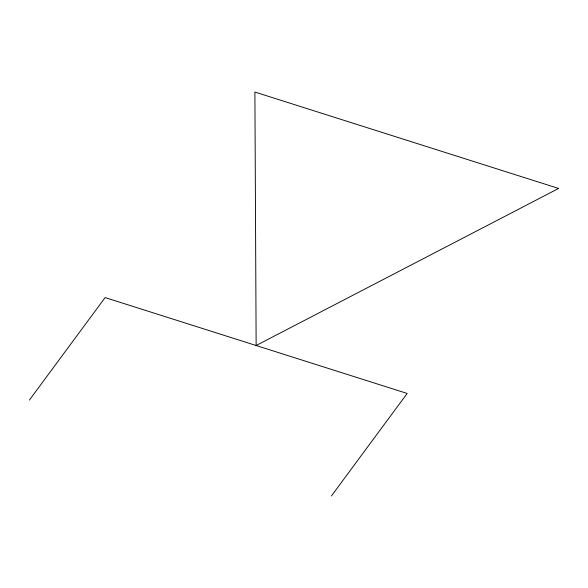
<?xml version="1.0" encoding="UTF-8"?>
<svg xmlns="http://www.w3.org/2000/svg" width="588" height="588" viewBox="0 0 588 588"><rect width="100%" height="100%" fill="white"/><g stroke="black" fill="none" stroke-linecap="round" stroke-linejoin="round"><path stroke-width="0.88" d="M29.4 400.083L105.12 297.579L407.161 393.445L331.441 495.949M558.6 188.447L256.14 345.516L254.898 92.051L558.6 188.447"/></g></svg>
